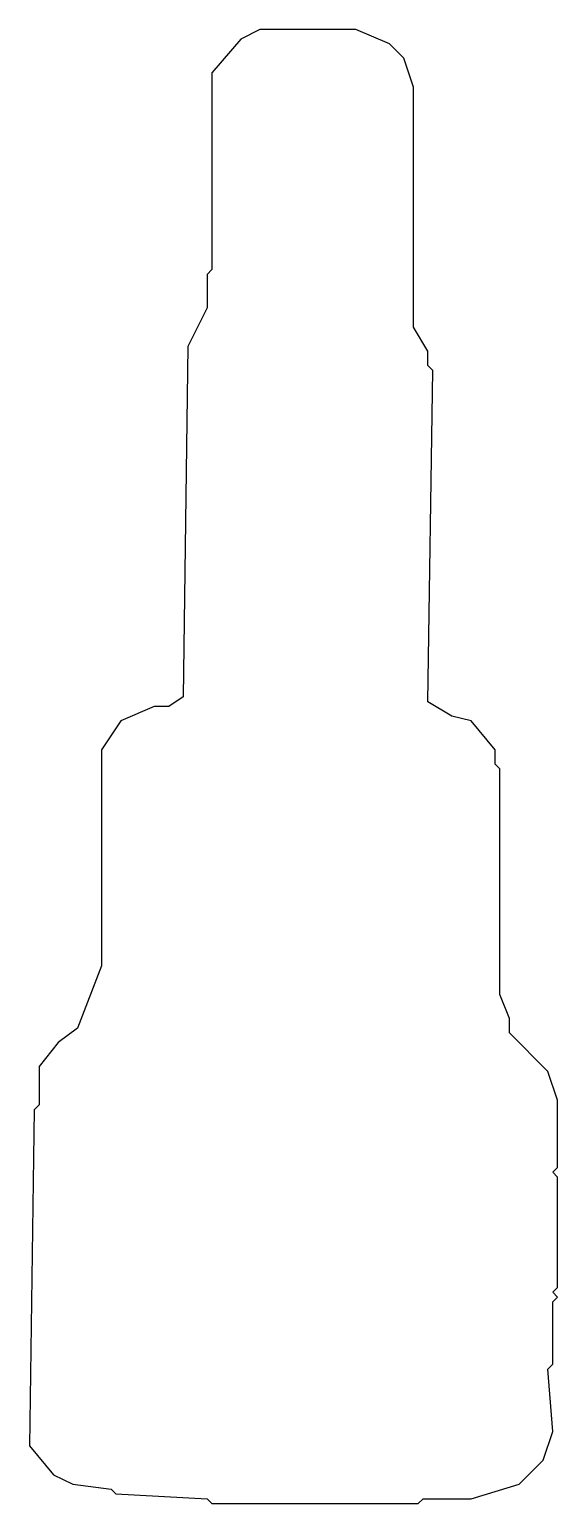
# Model space of a CAD drawing. Header units: metres. Extents: x 91.2 to 111.2, y 4.9 to 60.7.
import ezdxf

# ---------------------------------------------------------------- set-up
doc = ezdxf.new("R2010")
doc.units = ezdxf.units.M

msp = doc.modelspace()

# ---------------------------------------------------------------- linework, layer by layer
msp.add_lwpolyline([(94.474, 5.269), (97.926, 5.087), (98.107, 4.905), (105.92, 4.905), (106.101, 5.087), (107.918, 5.087), (109.735, 5.632), (110.643, 6.54), (111.007, 7.631), (110.825, 9.992), (111.007, 10.174), (111.007, 12.536), (111.188, 12.718), (111.007, 12.899), (111.188, 13.081), (111.188, 17.26), (111.007, 17.441), (111.188, 17.623), (111.188, 20.167), (110.825, 21.257), (109.372, 22.71), (109.372, 23.255), (109.008, 24.164), (109.008, 32.702), (108.827, 32.884), (108.827, 33.429), (107.918, 34.519), (107.192, 34.701), (106.283, 35.246), (106.465, 47.782), (106.283, 47.964), (106.283, 48.509), (105.738, 49.417), (105.738, 58.501), (105.375, 59.591), (104.83, 60.136), (103.558, 60.681), (99.924, 60.681), (99.198, 60.318), (98.107, 59.046), (98.107, 51.597), (97.926, 51.416), (97.926, 50.144), (97.199, 48.69), (97.017, 35.428), (96.472, 35.064), (95.927, 35.064), (94.656, 34.519), (93.929, 33.429), (93.929, 25.254), (93.02, 22.892), (92.294, 22.347), (91.567, 21.438), (91.567, 19.985), (91.385, 19.803), (91.204, 7.086), (92.112, 5.995), (92.839, 5.632), (94.292, 5.45), (94.474, 5.269)])

doc.saveas('drawing.dxf')
